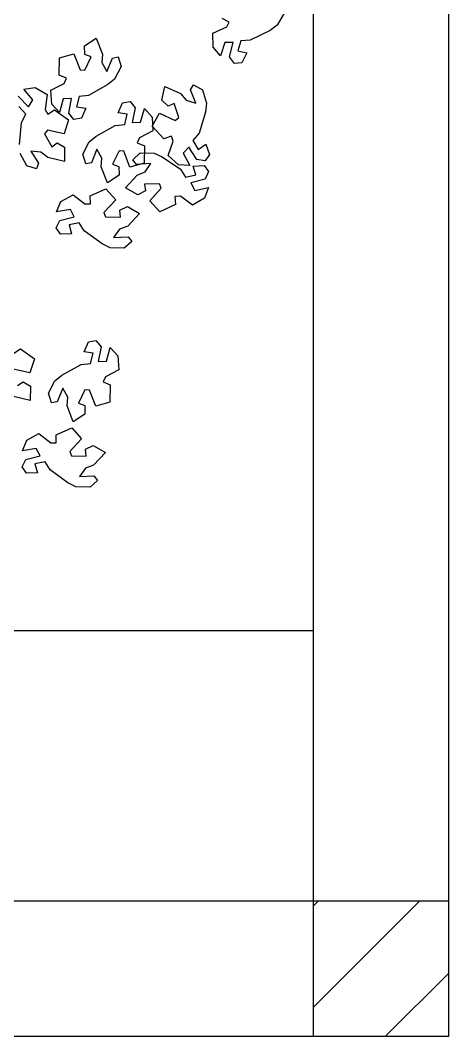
# Model space of a CAD drawing. Header units: centimetres. Extents: x -3096 to 17897, y -3131 to 15798.
# Drawn here: x -2010.6 to -1915.7, y 3634.6 to 3859.8 of the extents above; entities that cross this region are included whole.
import ezdxf

# ---------------------------------------------------------------- set-up
doc = ezdxf.new("R2010")
doc.units = ezdxf.units.CM
doc.layers.add('alberi', color=74, linetype='Continuous')

msp = doc.modelspace()

# ---------------------------------------------------------------- hatches: boundary and pattern name
at = {"transparency": 33554508}
h = msp.add_hatch(dxfattribs=at)
h.set_pattern_fill('ANSI31', color=256, scale=5)
h.set_pattern_definition([(45, (-5100.13, -478.695), (-11.22532, 11.22532), [])])
h.paths.add_polyline_path([(-2295.71, 4039.61), (-2325.71, 4039.61), (-2325.71, 4009.61), (-2295.71, 4009.61)])
h.paths.add_polyline_path([(-2295.71, 3664.61), (-2325.71, 3664.61), (-2325.71, 3634.61), (-2295.71, 3634.61)])
h.paths.add_polyline_path([(-1915.71, 3664.61), (-1945.71, 3664.61), (-1945.71, 3634.61), (-1915.71, 3634.61)])

# ---------------------------------------------------------------- linework, layer by layer
for p, q in [((-1945.71, 4039.61), (-1945.71, 3664.61)), ((-1915.71, 3634.61), (-1915.71, 4039.61)), ((-2295.71, 3724.61), (-1945.71, 3724.61)), ((-1915.71, 3664.61), (-1945.71, 3664.61)), ((-1945.71, 3664.61), (-1945.71, 3634.61))]:
    msp.add_line(p, q)
for points in [[(-1945.71, 3664.61), (-1945.71, 3664.61), (-2295.71, 3664.61), (-2295.71, 4039.61)], [(-1915.71, 3634.61), (-1915.71, 3634.61), (-2325.71, 3634.61), (-2325.71, 3634.61)]]:
    msp.add_lwpolyline(points)
at = {"layer": 'alberi'}
for points in [[(-1952.15, 3861.43), (-1953.71, 3858.73), (-1955.29, 3857.58), (-1959.67, 3855.4), (-1961.75, 3855.28), (-1962.44, 3853.05), (-1960.43, 3852.62), (-1961.51, 3850.44), (-1963.19, 3850.26), (-1964.24, 3851.73), (-1964.24, 3851.73), (-1963.45, 3854.9), (-1965.3, 3854.94), (-1966.28, 3851.98), (-1967.9, 3853.9), (-1967.94, 3856.99), (-1964.89, 3858.35), (-1964.35, 3859.44), (-1965.91, 3860.2)], [(-2011.12, 3842.99), (-2008.83, 3840.65), (-2007.83, 3842.21), (-2009.84, 3844.59), (-2007.35, 3844.97), (-2004.7, 3843.39), (-2005.14, 3840.07), (-2004.5, 3839.04), (-2003.03, 3839.97), (-2003.03, 3839.97), (-1999.91, 3837.75), (-2000.92, 3834.64), (-2004.63, 3835.49), (-2005.27, 3834.69), (-2003.63, 3831.82), (-2002.44, 3832.71), (-2000.82, 3831.68), (-2000.85, 3828.57), (-2004.56, 3829.43), (-2006.06, 3830.61), (-2008.32, 3830.84), (-2006.56, 3828.14), (-2007.03, 3826.94), (-2009.18, 3827.6), (-2010.66, 3830.34)], [(-2010.82, 3832.3), (-2010.39, 3837.17), (-2009.4, 3839.01), (-2010.94, 3840.76)], [(-2012.07, 3786.08), (-2010.6, 3787.01), (-2010.6, 3787.01), (-2007.48, 3784.79), (-2008.49, 3781.68), (-2012.2, 3782.53)], [(-2011.21, 3778.87), (-2010.02, 3779.75), (-2008.39, 3778.72), (-2008.43, 3775.61), (-2012.14, 3776.47)]]:
    msp.add_lwpolyline(points, dxfattribs=at)
for points in [[(-1988.3, 3849.58), (-1989.72, 3846.8), (-1991.24, 3845.57), (-1995.5, 3843.17), (-1997.58, 3842.95), (-1998.15, 3840.69), (-1996.12, 3840.36), (-1997.1, 3838.13), (-1998.76, 3837.86), (-1999.89, 3839.28), (-1999.89, 3839.28), (-1999.26, 3842.49), (-2001.11, 3842.43), (-2001.93, 3839.42), (-2003.65, 3841.27), (-2003.85, 3844.34), (-2000.87, 3845.86), (-2000.38, 3846.97), (-2001.98, 3847.66), (-2001.98, 3847.66), (-2001.91, 3851.49), (-1998.77, 3852.42), (-1997.38, 3848.87), (-1996.35, 3848.8), (-1994.92, 3851.76), (-1996.32, 3852.24), (-1996.39, 3854.17), (-1993.8, 3855.9), (-1992.41, 3852.35), (-1992.55, 3850.45), (-1991.45, 3848.46), (-1990.22, 3851.44), (-1988.97, 3851.73)], [(-1970.25, 3844.42), (-1969.35, 3841.44), (-1969.6, 3839.49), (-1971.01, 3834.81), (-1972.36, 3833.21), (-1971.21, 3831.19), (-1969.51, 3832.35), (-1968.67, 3830.07), (-1969.69, 3828.72), (-1971.49, 3828.97), (-1971.49, 3828.97), (-1973.25, 3831.72), (-1974.54, 3830.4), (-1973.06, 3827.65), (-1975.57, 3827.8), (-1977.85, 3829.88), (-1976.74, 3833.04), (-1977.16, 3834.18), (-1978.79, 3833.57), (-1978.79, 3833.57), (-1981.39, 3836.38), (-1979.77, 3839.22), (-1976.31, 3837.63), (-1975.52, 3838.29), (-1976.54, 3841.42), (-1977.88, 3840.79), (-1979.26, 3842.13), (-1978.6, 3845.17), (-1975.14, 3843.58), (-1973.91, 3842.11), (-1971.75, 3841.43), (-1972.92, 3844.43), (-1972.22, 3845.51)], [(-1996.8, 3830.14), (-1995.36, 3832.91), (-1993.84, 3834.14), (-1989.57, 3836.52), (-1987.49, 3836.74), (-1986.91, 3839), (-1988.94, 3839.34), (-1987.96, 3841.56), (-1986.29, 3841.82), (-1985.17, 3840.4), (-1985.17, 3840.4), (-1985.81, 3837.19), (-1983.96, 3837.25), (-1983.12, 3840.25), (-1981.41, 3838.4), (-1981.23, 3835.32), (-1984.21, 3833.82), (-1984.7, 3832.71), (-1983.11, 3832.01), (-1983.11, 3832.01), (-1983.19, 3828.19), (-1986.33, 3827.27), (-1987.72, 3830.82), (-1988.74, 3830.89), (-1990.18, 3827.93), (-1988.78, 3827.45), (-1988.72, 3825.53), (-1991.31, 3823.8), (-1992.69, 3827.35), (-1992.55, 3829.26), (-1993.64, 3831.25), (-1994.88, 3828.28), (-1996.14, 3827.99)], [(-1984.08, 3830.44), (-1980.96, 3830.4), (-1979.18, 3829.58), (-1975.14, 3826.84), (-1974.01, 3825.08), (-1971.73, 3825.57), (-1972.34, 3827.54), (-1969.91, 3827.66), (-1968.93, 3826.29), (-1969.7, 3824.64), (-1969.7, 3824.64), (-1972.85, 3823.78), (-1971.97, 3822.15), (-1968.91, 3822.75), (-1969.8, 3820.39), (-1972.47, 3818.85), (-1975.15, 3820.84), (-1976.36, 3820.78), (-1976.27, 3819.04), (-1976.27, 3819.04), (-1979.72, 3817.4), (-1981.95, 3819.79), (-1979.4, 3822.62), (-1979.8, 3823.57), (-1983.09, 3823.54), (-1982.89, 3822.06), (-1984.58, 3821.15), (-1987.28, 3822.69), (-1984.73, 3825.51), (-1982.97, 3826.24), (-1981.67, 3828.11), (-1984.89, 3827.89), (-1985.71, 3828.88)], [(-1987.61, 3809.32), (-1990.72, 3809.43), (-1992.49, 3810.29), (-1996.46, 3813.14), (-1997.55, 3814.92), (-1999.83, 3814.49), (-1999.27, 3812.51), (-2001.71, 3812.45), (-2002.65, 3813.84), (-2001.85, 3815.47), (-2001.85, 3815.47), (-1998.67, 3816.25), (-1999.51, 3817.9), (-2002.58, 3817.38), (-2001.64, 3819.71), (-1998.93, 3821.19), (-1996.3, 3819.13), (-1995.08, 3819.16), (-1995.14, 3820.9), (-1995.14, 3820.9), (-1991.64, 3822.46), (-1989.47, 3820.01), (-1992.09, 3817.24), (-1991.72, 3816.29), (-1988.43, 3816.24), (-1988.59, 3817.72), (-1986.88, 3818.59), (-1984.21, 3816.98), (-1986.83, 3814.22), (-1988.62, 3813.54), (-1989.96, 3811.7), (-1986.74, 3811.85), (-1985.94, 3810.84)], [(-2004.37, 3777.19), (-2002.94, 3779.96), (-2001.41, 3781.18), (-1997.14, 3783.57), (-1995.06, 3783.78), (-1994.48, 3786.04), (-1996.51, 3786.38), (-1995.53, 3788.61), (-1993.86, 3788.87), (-1992.74, 3787.44), (-1992.74, 3787.44), (-1993.38, 3784.24), (-1991.53, 3784.29), (-1990.7, 3787.29), (-1988.98, 3785.45), (-1988.8, 3782.37), (-1991.78, 3780.86), (-1992.28, 3779.75), (-1990.68, 3779.06), (-1990.68, 3779.06), (-1990.76, 3775.23), (-1993.9, 3774.31), (-1995.29, 3777.86), (-1996.31, 3777.94), (-1997.76, 3774.98), (-1996.35, 3774.49), (-1996.29, 3772.57), (-1998.88, 3770.85), (-2000.26, 3774.4), (-2000.12, 3776.3), (-2001.21, 3778.29), (-2002.45, 3775.32), (-2003.71, 3775.03)], [(-1995.18, 3756.36), (-1998.3, 3756.48), (-2000.06, 3757.33), (-2004.03, 3760.18), (-2005.12, 3761.97), (-2007.41, 3761.53), (-2006.85, 3759.55), (-2009.28, 3759.49), (-2010.23, 3760.88), (-2009.42, 3762.51), (-2009.42, 3762.51), (-2006.24, 3763.29), (-2007.08, 3764.94), (-2010.15, 3764.42), (-2009.21, 3766.76), (-2006.5, 3768.24), (-2003.87, 3766.18), (-2002.66, 3766.21), (-2002.71, 3767.94), (-2002.71, 3767.94), (-1999.21, 3769.51), (-1997.04, 3767.05), (-1999.66, 3764.29), (-1999.29, 3763.33), (-1996, 3763.28), (-1996.16, 3764.76), (-1994.45, 3765.63), (-1991.78, 3764.03), (-1994.41, 3761.27), (-1996.19, 3760.58), (-1997.53, 3758.75), (-1994.31, 3758.89), (-1993.51, 3757.88)]]:
    msp.add_lwpolyline(points, close=True, dxfattribs=at)

doc.saveas('drawing.dxf')
